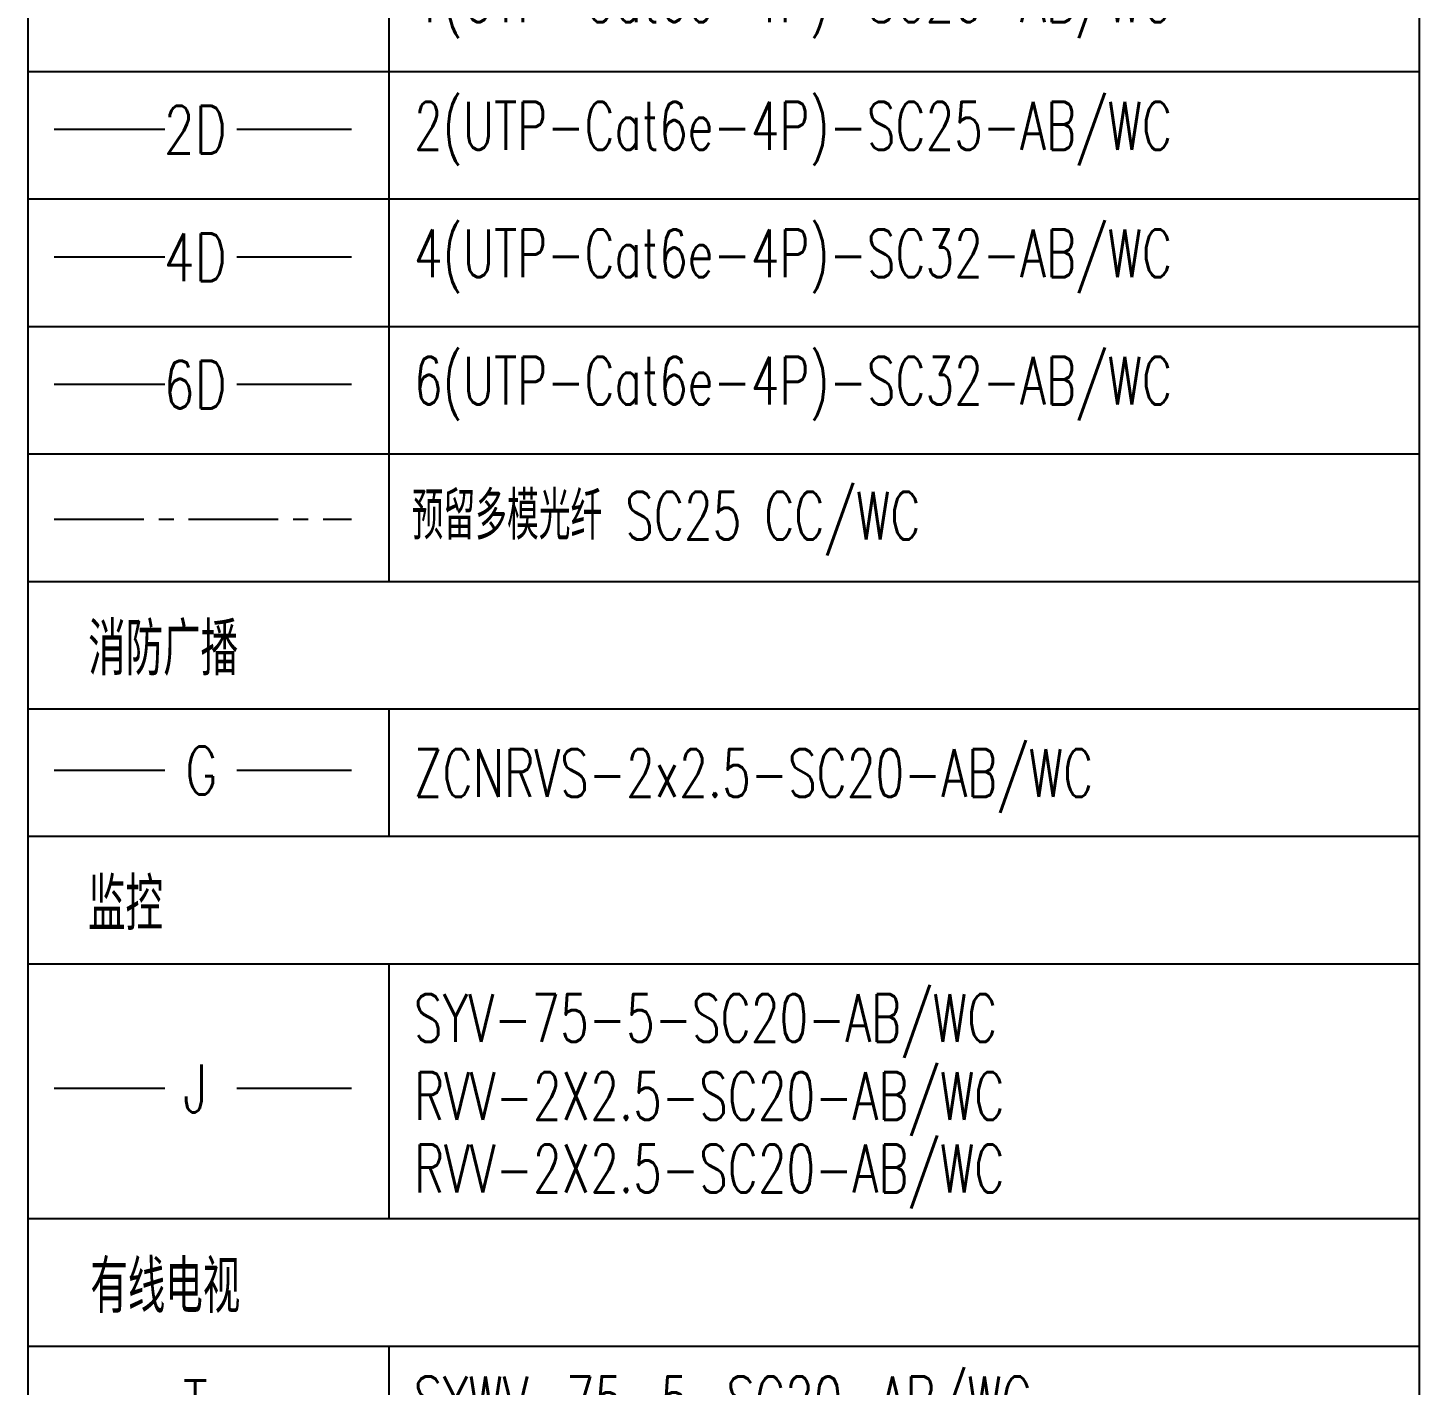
# Model space of a CAD drawing. Extents: x 913510 to 997610, y -270398 to 254224.
# Drawn here: x 975082 to 986301, y 146101 to 157040 of the extents above; entities that cross this region are included whole.
import ezdxf
from ezdxf.enums import TextEntityAlignment as Align

# ---------------------------------------------------------------- set-up
doc = ezdxf.new("R2010")
doc.units = 0
doc.header["$LTSCALE"] = 1000
doc.header["$MEASUREMENT"] = 0
doc.linetypes.add('CENTER2', pattern=[1.125, 0.75, -0.125, 0.125, -0.125])
doc.layers.add('CTEXTW', color=4, linetype='Continuous')
doc.layers.add('WIRE-4', color=6, linetype='Continuous')
doc.styles.add('JIAO', font='tjromans.shx', dxfattribs={"bigfont": 'tjhztxt.shx'})

# ---------------------------------------------------------------- blocks, each defined once
blk = doc.blocks.new('A$C57A94113')
at = {"layer": 'CTEXTW'}
for p, q in [((0, 15986), (0, 0)), ((11639, 15986), (11639, 0)), ((3019, 13854), (3019, 8526)), ((0, 12789), (11639, 12789)), ((0, 11723), (11639, 11723)), ((0, 10657), (11639, 10657)), ((0, 9592), (11639, 9592)), ((0, 8526), (11639, 8526)), ((0, 7460), (11639, 7460)), ((3019, 7460), (3019, 6394)), ((0, 6394), (11639, 6394)), ((0, 5329), (11639, 5329)), ((3019, 5329), (3019, 3197)), ((0, 3197), (11639, 3197)), ((0, 3197), (11639, 3197)), ((0, 2131), (11639, 2131)), ((3019, 2131), (3019, 0))]:
    blk.add_line(p, q, dxfattribs=at)
at = {"layer": 'WIRE-4', "ltscale": 0.02}
for p, q in [((220, 12306), (1147, 12306)), ((1747, 12306), (2708, 12306)), ((220, 11240), (1147, 11240)), ((1747, 11240), (2708, 11240)), ((220, 10174), (1147, 10174)), ((1747, 10174), (2708, 10174)), ((220, 6948), (1147, 6948)), ((1747, 6948), (2708, 6948)), ((220, 4289), (1147, 4289)), ((1747, 4289), (2708, 4289))]:
    blk.add_line(p, q, dxfattribs=at)
at = {"layer": 'WIRE-4', "color": 6, "linetype": 'CENTER2'}
blk.add_lwpolyline([(220, 9047), (2708, 9047)], dxfattribs=at)
at = {"layer": 'CTEXTW', "style": 'JIAO', "width": 0.7}
for s, p in [('1(UTP-Cat6e-4P)-SC20-AB/WC', (3230, 13401)), ('2(UTP-Cat6e-4P)-SC25-AB/WC', (3230, 12335)), ('4(UTP-Cat6e-4P)-SC32-AB/WC', (3230, 11269)), ('6(UTP-Cat6e-4P)-SC32-AB/WC', (3230, 10204)), ('ZCNRVS-2x2.5-SC20-AB/WC', (3230, 6923)), ('SYV-75-5-SC20-AB/WC', (3230, 4875)), ('RVV-2X2.5-SC20-AB/WC', (3230, 4223)), ('RVV-2X2.5-SC20-AB/WC', (3230, 3616)), ('SYWV-75-5-SC20-AB/WC', (3230, 1678))]:
    blk.add_text(s, height=399.65, dxfattribs=at).set_placement(p, align=Align.MIDDLE_LEFT)
at = {"layer": 'CTEXTW', "style": 'JIAO', "width": 0.75}
for s, height, p in [('2D', 399.6, (1401, 12302)), ('4D', 399.6, (1401, 11236)), ('6D', 399.6, (1401, 10171)), ('消防广播', 440, (1132, 7981)), ('G', 400, (1451, 6944)), ('监控', 440, (817, 5849)), ('J', 400, (1401, 4285)), ('有线电视', 440, (1150, 2652)), ('T', 400, (1401, 1645))]:
    blk.add_text(s, height=height, dxfattribs=at).set_placement(p, align=Align.MIDDLE)
at = {"layer": 'CTEXTW', "style": 'JIAO', "width": 0.7}
blk.add_text('预留多模光纤 SC25 CC/WC', height=399.65, dxfattribs=at).set_placement((3211, 8875))

msp = doc.modelspace()

# ---------------------------------------------------------------- block references
at = {"xscale": 0.963855421686747, "yscale": 0.963855421686747, "zscale": 0.963855421686747}
msp.add_blockref('A$C57A94113', (975082, 144361), dxfattribs=at)

doc.saveas('drawing.dxf')
